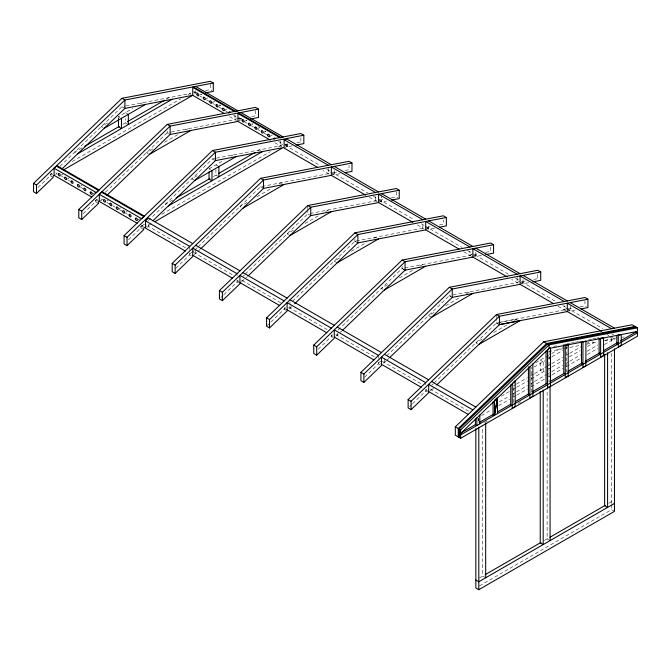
<?xml version="1.0" encoding="UTF-8"?>
<svg xmlns="http://www.w3.org/2000/svg" width="671" height="671" viewBox="0 0 671 671"><rect width="100%" height="100%" fill="white"/><g stroke="black" fill="none" stroke-linecap="round" stroke-linejoin="round"><path stroke-width="0.5" stroke-dasharray="3.35 2.52" d="M513.701 402.592L513.701 385.146M531.373 392.334L531.373 367.272M37.903 187.57L50.224 175.71L50.224 174.192L52.665 172.782M60.063 166.232L121.946 106.697L125.024 106.102M83.154 213.638L95.475 201.778L95.475 200.26L97.916 198.851M105.448 192.191L167.196 132.766L170.275 132.179M128.438 239.782L140.759 227.922L140.759 226.412L143.955 224.567M148.392 220.583L212.481 158.91L215.567 158.322M175.852 268.215L189.776 254.821L189.776 250.568M192.778 251.927L194.288 250.476M195.043 249.755L197.299 247.582M198.054 246.853L260.558 186.706L328.329 173.663L331.34 171.935L367.691 192.921M194.229 254.494L197.232 252.179M197.987 251.457L200.252 249.285M220.902 297.538L223.099 295.425M223.829 294.72L237.014 282.03L237.014 280.872L240.025 279.136M243.036 276.242L244.538 274.791M245.292 274.062L307.796 213.923L307.796 209.729M241.468 281.711L247.49 276.494M267.301 325.519L270.228 322.701M270.967 321.996L284.152 309.306L284.152 308.148L287.154 306.412M292.43 301.338L354.934 241.199L422.705 228.157L425.708 226.421L462.067 247.406M290.107 308.115L291.608 306.664M318.146 349.239L331.34 336.548L331.34 335.391L334.343 333.655M338.109 330.031L402.114 268.442L402.114 266.345M335.785 336.23L341.807 331.013M364.605 377.186L378.519 363.791L378.519 359.539M386.798 355.823L449.302 295.685L451.516 296.959M385.984 361.149L382.973 363.472M386.739 360.428L388.995 358.255M409.595 406.542L411.793 404.428M412.522 403.724L425.708 391.034L425.708 389.876L428.71 388.14M431.73 385.246L433.231 383.795M433.986 383.074L496.49 322.927L564.269 309.885L567.272 308.148L602.734 328.605M431.663 389.843L436.184 385.498M107.578 122.927L101.296 126.559L104.248 128.262M118.499 118.666L118.499 116.628L132.715 108.425M140.793 103.753L142.588 102.722M82.063 147.863L74.808 152.049L76.284 152.896M122.801 124.336L126.475 122.214M166.358 99.191L169.075 97.622M72.242 161.476L180.684 98.872M187.914 94.695L191.227 92.783M55.584 174.494L57.119 173.613L55.643 172.766M60.86 175.357L63.074 174.074M200.21 94.888L201.686 94.041A1.392 0.805 60 0 1 200.839 94.116M67.628 178.821L69.465 177.765M204.764 99.635L208.077 97.731A1.392 0.805 60 0 1 206.735 97.37M211.893 102.898L214.468 101.413A1.392 0.805 60 0 1 213.126 101.061M80.411 186.202L81.887 185.355M218.645 106.387L220.86 105.104M152.837 149.004L146.555 152.636L149.499 154.338M164.504 142.269L178.863 133.982M186.043 129.83L187.838 128.798M224.299 110.497L227.243 108.794A1.392 0.805 60 0 1 225.901 108.434M92.808 193.802L95.022 192.527M171.13 132.011L234.976 119.723L237.945 118.012L233.449 115.412M99.333 201.459L102.369 199.69L102.286 196.771M237.92 121.426L240.931 119.698L237.979 117.987L240.931 119.698M106.815 201.032L108.291 200.184M244.697 121.426L246.903 120.143A1.392 0.805 60 0 1 245.561 119.782M249.989 125.745L252.933 124.043M118.859 208.84L120.713 207.767M257.11 129.008L259.685 127.524A1.392 0.805 60 0 1 258.838 127.599M125.628 212.313L127.104 211.457M263.862 132.489L266.077 131.214M197.224 175.668L191.839 178.78L194.783 180.482M208.891 168.933L224.148 160.126M231.327 155.974L233.122 154.942M269.516 136.607L272.468 134.905A1.392 0.805 60 0 1 271.612 134.98M138.033 219.903L140.239 218.629M172.598 200.075L165.351 204.269L166.827 205.116M213.344 176.557L217.01 174.435M257.798 150.891L259.61 149.843L261.086 150.698M141.606 225.859L144.533 224.173M216.414 158.155L280.26 145.867L283.162 144.122L278.666 141.522M161.879 214.217L270.321 151.612M278.448 146.915L282.516 144.567M151.269 223.745L147.654 225.833L145.439 224.559M292.053 145.867L287.154 146.815L287.154 145.297L286.215 145.842L284.001 144.559M284.865 147.679L287.079 146.404L319.581 165.167M147.024 227.268L148.484 226.421L186.404 248.312M247.037 202.457L239.857 206.609L242.801 208.312M256.909 196.762L271.269 188.467M279.346 183.804L281.141 182.764L282.617 183.619M192.728 251.96L189.776 253.663L191.252 254.51M334.284 173.638L331.281 175.366L322.952 170.518M293.378 230.187L287.096 233.818L290.048 235.521M305.045 223.451L318.515 215.676M325.695 211.533L328.387 209.981M310.748 215.626L307.746 213.948L375.575 200.881L378.578 199.144L414.041 219.602M378.519 202.583L381.539 200.839M339.618 257.983L334.233 261.094L337.178 262.797M351.285 251.248L366.542 242.432M373.722 238.289L375.517 237.257L376.993 238.104M428.66 228.123L425.657 229.859L422.705 228.157M387.704 284.705L381.413 288.337L384.366 290.04M399.371 277.97L412.833 270.195M420.012 266.051L422.705 264.5M471.411 254.519L469.952 255.366L402.063 268.467L405.007 270.17M473.592 256.666L475.848 255.366M433.986 312.468L428.601 315.58L431.554 317.282M445.653 305.733L459.123 297.958M466.303 293.814L469.893 291.742L471.369 292.59M381.531 360.897L378.519 362.634L381.472 364.336M519.337 281.334L517.081 282.642L449.251 295.71L452.195 297.412M523.036 282.608L520.025 284.345L511.721 279.48M482.072 339.19L475.789 342.822L478.742 344.525M493.739 332.455L507.209 324.68M514.389 320.537L517.081 318.985L496.431 322.952L499.383 324.655M566.517 308.576L564.319 309.851L564.319 305.674M430.161 390.715L431.612 389.876M567.213 311.587L570.233 309.843M535.601 362.776L547.268 356.041M548.165 355.521L550.857 353.969M551.755 353.449L562.524 347.234M534.066 367.071L544.911 360.813M548.425 358.784L551.117 357.224M552.015 356.712L562.784 350.488M512.862 386.102L515.58 384.533M516.485 384.005L527.364 377.731M530.987 375.634L533.705 374.066M534.619 373.546L547.301 366.215M548.207 365.695L550.933 364.127M551.839 363.598L562.709 357.324M566.341 355.227L569.058 353.659M569.964 353.131L580.843 346.857M587.184 343.191L588.995 342.143M501.312 396.175L509.465 391.47M513.089 389.373L515.814 387.804M516.72 387.284L527.591 381.002M531.222 378.905L544.911 371.004M548.35 369.016L551.159 367.398M552.065 366.869L562.944 360.595M569.285 356.93L580.163 350.648M587.419 346.462L593.76 342.797L590.807 341.094M499.358 401.845L509.339 396.083M512.929 394.011L515.663 392.426M516.544 391.923L527.414 385.649M531.013 383.569L533.739 381.992M534.636 381.48L547.293 374.166M548.199 373.646L550.916 372.078M551.814 371.558L562.675 365.292M566.274 363.212L569 361.635M569.889 361.124L580.759 354.85M587.058 351.21L597.945 344.928M605.133 340.776L611.507 337.094M481.51 415.55L491.507 409.788M498.696 405.636L509.549 399.371M513.164 397.282L515.907 395.697M516.779 395.185L527.649 388.912M531.256 386.832L544.818 379.006M548.433 376.917L551.151 375.349M552.048 374.829L562.91 368.555M566.509 366.483L580.088 358.641M587.293 354.481L598.18 348.199M604.462 344.567L617.412 337.094M484.571 422.772L487.289 421.203M518.113 403.405L520.839 401.837M479.463 577.957L484.89 574.821M544.542 540.381L548.199 538.268M608.798 503.284L611.507 501.723L614.46 503.426M479.463 585.9L611.507 509.666L614.46 511.369M125.88 105.934L189.717 93.655L191.193 94.502M197.584 92.137L193.667 92.892L195.135 93.747M205.435 90.627L210.342 89.688L211.81 90.535M241.828 118.406L238.884 118.968L240.361 119.824M251.642 116.519L255.567 115.764L257.035 116.611M288.127 144.357L284.202 145.112L287.154 146.815M296.951 142.655L300.876 141.9L302.353 142.755M333.302 172.707L337.236 171.952M345.095 170.442L349.029 169.679L349.029 165.494M331.34 173.084L334.284 174.787L340.18 173.655M379.56 200.109L384.475 199.161M391.361 197.836L396.276 196.897L397.744 197.744M378.578 200.302L381.531 202.005L386.446 201.057M426.697 227.385L431.612 226.437M439.471 224.928L443.405 224.173L443.405 219.979M434.556 228.14L428.66 229.281L428.66 225.028M473.885 254.628L477.811 253.873M485.678 252.355L490.593 251.415L490.593 246.182M472.896 254.821L475.848 256.523L481.744 255.383M522.046 281.677L525.98 280.923M533.848 279.413L537.781 278.658L539.249 279.505M520.084 282.063L523.036 283.766L528.933 282.625M568.253 309.113L573.168 308.165M580.054 306.84L584.969 305.901L586.437 306.748M567.272 309.306L570.224 311.009L575.139 310.061M553.734 346.412L556.813 345.817M562.977 344.634L566.064 344.038M567.096 343.837L570.174 343.25M571.206 343.049L574.284 342.453M575.315 342.26L578.402 341.665M579.425 341.464L581.48 341.069M588.677 339.685L591.763 339.098M592.787 338.897L595.873 338.301M596.896 338.109L598.96 337.714M548.593 351.495L563.061 348.71M564.085 348.509L580.516 345.347M586.68 344.164L597.97 341.992M604.571 340.717L614.401 338.83M622.311 337.303L624.273 336.926M193.659 91.373L195.135 92.229M284.94 144.022L287.154 145.297M421.245 223.779L423.971 225.33M193.466 92.346L195.672 93.621M200.168 96.205L201.971 97.245M206.467 99.836L209.167 101.396M212.766 103.477L214.561 104.508M219.056 107.108L221.757 108.668M225.355 110.74L227.15 111.78M244.487 121.795L247.188 123.347M251.684 125.947L253.487 126.987M257.983 129.578L259.778 130.619M264.282 133.219L266.974 134.77M326.785 169.344L330.409 171.424M373.093 196.058L377.622 198.65M467.461 250.543L471.092 252.615M508.35 274.129L472.896 253.663L469.893 255.399L469.952 251.189M515.554 278.306L519.178 280.386M521.56 281.753L556.435 301.891M562.743 305.548L566.366 307.628M611.751 333.831L613.571 334.863M425.708 227.578L427.922 228.853M417.412 224.953L422.831 228.081L422.831 222.856M229.599 116.603L236.452 120.579M274.816 142.705L281.736 146.723M369.251 197.232L377.79 202.156M463.627 251.717L472.107 256.674M558.004 306.202L566.475 311.159M607.012 334.477L608.815 335.517M612.195 337.555L614.46 338.796L614.46 341.774M565.796 347.05L567.272 347.897M124.89 108.4L121.946 106.697L121.946 104.601M168.673 133.621L167.196 132.766L167.196 130.677M215.433 160.621L212.481 158.91L212.481 156.821M354.934 241.199L357.878 242.902L354.875 241.225L354.934 239.102M402.114 268.442L405.066 270.145M499.442 324.63L496.49 322.927L496.49 318.733M125.385 112.653L128.337 114.355M218.872 166.576L215.919 164.873L215.919 166.911M548.593 356.98L550.069 357.828M118.499 116.628L119.975 117.475M209.042 168.849L210.518 169.696M128.337 124.554L125.385 122.852L125.385 118.767M218.872 176.767L215.919 175.064L215.919 167.935M241.493 279.992L242.969 280.839M61.556 176.247L63.359 177.278M67.855 179.878L69.65 180.918M80.445 187.15L83.145 188.702M100.893 198.834L102.369 199.69M106.781 202.348L109.474 203.909M113.072 205.989L114.875 207.02M119.371 209.62L122.072 211.18M125.662 213.252L127.465 214.292M193.516 252.355L232.745 275.001M280.78 302.797L242.86 280.906L242.86 278.817M288.631 307.268L328.865 330.56M335.819 334.51L375.156 357.282M382.26 361.325L422.327 384.533M430.186 388.995L468.626 411.248M51.164 173.646L52.64 174.494M96.414 199.723L99.367 201.426M141.698 225.867L143.913 227.142M237.014 280.872L239.966 282.575M284.152 308.148L287.096 309.851L290.048 308.148L290.048 301.883M331.34 335.391L332.808 336.246M425.708 389.876L428.66 391.579M50.224 174.192L51.701 175.039M95.475 200.26L96.951 201.115M140.759 226.412L142.235 227.259M237.014 282.03L238.49 282.877M189.776 254.821L191.252 255.668M284.152 309.306L285.628 310.153M331.34 336.548L332.808 337.396M378.519 363.791L379.996 364.638M425.708 391.034L427.184 391.881M95.475 201.778L98.427 203.481M140.759 227.922L143.711 229.625M50.224 175.71L52.439 176.985M550.069 540.6L547.117 538.897L547.117 389.524M485.678 577.773L482.726 576.07L482.726 426.731M238.884 117.484L241.837 119.186M611.507 338.083L611.507 344.047M611.507 353.399L611.507 503.703M611.507 504.701L611.507 509.666M584.969 300.667L584.969 305.901M570.233 305.716L570.224 311.009M566.735 345.884L566.735 371.927M549.021 350.396L549.021 382.202M537.781 274.464L537.781 278.658M523.036 279.513L523.036 283.766M517.131 277.383L517.131 282.608M496.49 314.548L496.49 317.693M478.792 418.117L478.792 421.094M478.339 418.243L478.339 421.078M475.848 252.271L475.848 256.523M425.699 382.663L425.699 384.726M396.276 191.663L396.276 196.897M384.408 358.465L384.408 362.642M381.539 194.649L381.531 202.005M378.519 355.412L378.519 358.507M375.575 196.695L375.575 200.881M337.236 333.302L337.236 335.391M334.284 170.543L334.284 174.787M328.362 168.421L328.362 173.646M307.796 205.544L307.796 208.689M300.876 137.714L300.876 141.9M287.079 143.309L287.079 146.404M280.218 140.86L280.218 145.825M255.567 110.53L255.567 115.764M237.014 273.651L237.014 275.714M234.993 114.749L234.993 119.715M210.342 84.445L210.342 89.688M195.672 90.543L195.672 92.581M195.731 249.453L195.731 253.63M189.776 246.442L189.776 249.537M148.484 224.332L148.484 226.421M220.499 105.313A1.392 0.805 60 0 1 219.518 104.743M252.447 123.909A1.392 0.805 60 0 1 251.952 123.472M265.716 131.424A1.392 0.805 60 0 1 264.735 130.853M258.343 127.163A1.392 0.805 60 0 1 257.983 126.542M263.502 188.408L260.558 186.706L263.451 188.442M543.191 361.803L540.239 360.101L540.239 370.3L543.191 372.002L543.191 361.803"/><path stroke-width="1.01" d="M213.286 83.011L210.342 81.308L121.946 98.318L33.55 183.376L33.55 191.755L36.502 193.458L36.502 185.079L124.89 100.021L213.286 83.011L213.286 91.39L205.443 92.9M303.829 135.232L300.876 133.529L212.481 150.539L124.085 235.596L124.085 243.967L127.037 245.67L127.037 237.299L215.433 152.242L303.829 135.232L303.829 143.602L295.978 145.112M459.199 432.636L460.667 433.483L549.037 348.45L637.433 331.44L637.433 327.851L635.965 327.003L547.561 344.005L459.199 429.046L459.19 437.433L459.19 434.028L475.504 424.6M510.748 405.334L510.748 384.894M528.429 395.085L528.429 366.97M546.068 383.904L546.068 351.084M563.783 373.621L563.783 345.414M581.463 364.496L581.463 341.9M599.144 354.347L599.144 338.377M616.825 344.156L616.825 335.257M494.544 415.315L497.471 397.802L494.544 415.315L494.544 400.461L497.496 397.626L497.496 413.613M549.004 348.324L550.497 348.039L550.497 386.127L547.544 387.83L547.544 349.725M36.502 193.458L53.177 177.412L53.177 175.894L54.116 175.349L54.116 168.195L57.06 165.703L99.333 190.103M62.277 168.647L124.89 108.4L192.745 95.299L224.206 113.483M99.367 201.426L98.427 201.963L98.427 203.481L81.753 219.526L78.801 217.823L78.801 209.453L167.196 124.395L255.567 107.385L258.511 109.088L258.511 117.467L250.66 118.977M81.753 219.526L81.753 211.155L170.149 126.098L258.511 109.088M106.89 195.345L170.149 134.468L237.92 121.426M185.28 251.046L145.54 228.123L145.54 220.902L148.484 218.067L192.728 243.607M127.037 245.67L143.711 229.625L143.711 228.115L146.152 226.697M152.812 220.868L215.433 160.621L283.204 147.57L154.884 221.656M237.014 273.651L192.778 248.111L192.728 256.523L175.139 273.441L172.195 271.738L172.195 263.359L260.558 178.335L349.029 161.308L351.981 163.011L351.981 171.382L345.104 172.707M175.139 273.441L175.139 265.062L263.502 180.038L351.981 163.011M200.998 248.555L263.502 188.408L331.281 175.366M284.152 300.927L239.916 275.387L239.966 283.732L222.386 300.65L219.434 298.947L219.434 290.568L307.796 205.544L396.276 188.517L399.22 190.22L399.22 198.599L391.361 200.109M222.386 300.65L222.386 292.271L310.748 207.247L399.22 190.22M248.245 275.764L310.748 215.626L310.748 207.247L307.796 205.544M331.34 328.169L287.104 302.629L287.096 311.009L269.516 327.926L266.572 326.223L266.572 317.844L354.934 232.82L443.405 215.794L446.358 217.496L446.358 225.875L439.471 227.192M269.516 327.926L269.516 319.547L357.878 234.523L446.358 217.496M294.619 303.77L357.878 242.902L425.657 229.859L459.115 249.109M378.519 355.412L334.284 329.872L334.284 338.251L316.704 355.169L313.751 353.466L313.751 345.087L402.114 260.063L490.593 243.036L493.546 244.739L493.546 253.118L485.678 254.628M316.704 355.169L316.704 346.79L405.066 261.765L493.546 244.739M342.562 330.283L405.066 270.145L405.066 261.765L402.114 260.063M425.699 382.663L381.455 357.123L381.472 365.494L363.892 382.411L360.939 380.709L360.939 372.33L449.302 287.305L537.781 270.279L540.725 271.981L540.725 280.361L532.866 281.87M363.892 382.411L363.892 374.032L452.254 289.008L540.725 271.981M389.75 357.526L452.254 297.387L452.254 289.008L449.302 287.305M472.896 409.897L428.66 384.366L428.66 392.736L411.08 409.654L408.127 407.951L408.127 399.572L496.49 314.548L584.969 297.521L587.913 299.224L587.913 307.603L581.036 308.928M411.08 409.654L411.08 401.275L499.442 316.251L587.913 299.224M436.938 384.777L499.442 324.63L567.213 311.587M620.566 340.851L635.974 331.96L637.45 332.808L637.45 336.213L460.658 438.28L455.315 435.194L455.315 426.823L543.678 341.791L632.107 324.772L635.974 327.012L547.553 344.03L543.678 341.791M455.315 426.823L459.19 429.054L460.667 433.483L460.658 429.91L549.037 344.86L637.433 327.851M549.012 348.475L547.544 349.885M494.544 400.621L497.471 397.802M99.333 194.305L102.286 191.805L144.55 216.213L141.606 218.704L99.333 194.305L99.333 201.459L137.11 223.267M192.778 255.332L232.518 278.255M239.933 282.6L279.648 305.531M287.121 309.843L326.836 332.774M334.301 337.085L374.024 360.017M381.472 364.336L421.195 387.268M428.66 391.579L468.4 414.502M104.248 128.262L145.54 104.424M84.781 146.286L119.228 126.408M127.381 121.694L164.546 100.239M77.761 153.751L172.028 99.325M192.728 87.364L195.672 86.45L237.945 110.858L234.993 111.772L192.728 87.364L192.728 95.307L63.443 169.964M149.499 154.338L190.79 130.501M237.945 113.474L240.897 112.56L283.162 136.968L280.218 137.874L237.945 113.474L237.945 121.417L270.321 140.113M194.783 180.482L236.075 156.645M176.23 197.987L209.763 178.62M218.83 173.395L255.081 152.46M168.295 205.972L262.562 151.545M242.801 208.312L284.093 184.466M290.048 235.521L331.331 211.684M337.178 262.797L378.469 238.96M384.366 290.04L425.657 266.202M431.554 317.282L472.837 293.445M478.742 344.525L520.025 320.688L499.383 324.655M479.136 422.512L493.638 414.133M497.261 412.044L510.866 404.194M515.395 401.568L529 393.718M532.623 391.629L547.125 383.25M549.851 381.682L564.353 373.311M567.976 371.214L582.487 362.835M585.204 361.266L599.715 352.896M603.338 350.799L617.84 342.428M459.19 434.028L460.658 434.875L637.45 332.808M485.796 574.301L540.969 542.445M550.01 537.228L605.183 505.372M614.46 503.426L478.8 581.749L475.848 580.046M475.848 428.618L475.848 587.989L478.8 589.692L614.46 511.369L614.46 348.828M317.534 167.389L284.127 148.106L284.127 139.753L287.079 139.182L331.315 164.722M310.69 215.651L378.519 202.583M405.007 270.17L472.845 257.102M452.195 297.412L520.025 284.345M635.051 326.475L546.63 343.493L458.268 428.526L458.268 436.896M381.539 193.617L425.775 219.157M334.284 166.416L378.519 191.956M428.66 220.902L472.896 246.442M475.848 248.144L520.084 273.684M523.036 275.387L567.272 300.927M570.233 302.621L614.468 328.161M193.441 86.953L235.706 111.361M238.658 113.064L280.931 137.463M284.127 139.753L328.362 165.292M375.575 192.518L331.34 166.978L331.34 175.341L365.645 195.144M422.831 219.727L378.595 194.187L378.595 202.541L412.9 222.344M469.952 247.012L425.708 221.472L425.708 229.826M517.131 274.254L472.896 248.715L472.896 257.068L507.201 276.871M564.319 301.497L520.084 275.957L520.084 284.311L553.483 303.594M611.524 328.731L567.289 303.191L567.289 311.545L601.593 331.348M167.196 124.395L170.149 126.098L170.149 134.468M212.481 150.539L215.433 152.242L215.433 160.621M547.561 344.005L549.037 344.86L549.037 348.316M121.946 98.318L124.89 100.021L124.89 108.4M260.558 178.335L263.502 180.038L263.502 188.408M354.934 232.82L357.878 234.523L357.878 242.902M496.49 314.548L499.442 316.251L499.442 324.63M195.731 245.276L239.966 270.816M242.86 272.552L287.096 298.092M290.048 299.794L334.284 325.334M337.236 327.037L381.472 352.577M431.612 381.522L475.848 407.062M384.408 354.288L428.643 379.828M56.347 166.114L98.62 190.514L96.381 192.602L54.116 168.195M101.573 192.216L143.837 216.624M145.54 220.902L189.776 246.442M54.116 175.349L91.885 197.157M78.801 209.453L81.753 211.155M124.085 235.596L127.037 237.299M172.195 263.359L175.139 265.062M219.434 290.568L222.386 292.271M266.572 317.844L269.516 319.547M313.751 345.087L316.704 346.79M360.939 372.33L363.892 374.032M408.127 399.572L411.08 401.275M33.55 183.376L36.502 185.079M459.199 429.046L460.658 429.91M607.582 352.803L607.582 507.393L604.63 505.691L604.63 354.238M550.069 386.01L550.069 540.6M543.191 389.977L543.191 544.567L540.239 542.864L540.239 391.411M532.849 363.942L532.849 396.318L529.905 398.02L529.905 366.785M493.068 401.862L493.068 415.483M485.678 423.208L485.678 577.773M479.815 415.064L479.815 423.82M478.8 427.184L478.8 589.692M476.863 417.899L476.863 425.523L475.395 424.668L475.395 418.956M460.658 434.875L460.658 438.28M218.872 166.576L218.872 176.767M211.994 170.551L211.994 180.742L209.042 179.04L209.042 171.902M128.337 114.355L128.337 124.554M121.451 118.331L121.451 128.522L118.499 126.819L118.499 118.666M228.987 113.206A1.392 0.805 60 0 1 229.138 111.923A1.392 0.805 60 0 1 230.329 112.426M274.204 139.308A1.392 0.805 60 0 1 274.364 138.033A1.392 0.805 60 0 1 275.546 138.536M585.892 341.162L585.892 365.695L582.94 367.398L582.94 341.724L585.892 341.162M600.62 338.226L600.62 357.19L603.565 355.487L603.565 337.664L600.62 338.226M618.293 335.114L618.293 346.982L621.245 345.28L621.245 334.561L618.293 335.114M515.169 380.86L512.225 383.703L512.225 408.228L515.169 406.525L515.169 380.86M568.211 375.903L565.259 377.605L565.259 345.221L568.211 344.651L568.211 375.903M90.241 192.602A1.392 0.805 60 0 0 91.717 194.431A1.392 0.805 60 0 0 91.717 192.468A1.392 0.805 60 0 0 90.241 192.602M64.684 177.84A1.392 0.805 60 0 0 66.152 179.677A1.392 0.805 60 0 0 66.152 177.714A1.392 0.805 60 0 0 64.684 177.84M83.85 188.912A1.392 0.805 60 0 0 85.326 190.74A1.392 0.805 60 0 0 85.326 188.777A1.392 0.805 60 0 0 83.85 188.912M71.067 181.531A1.392 0.805 60 0 0 72.543 183.368A1.392 0.805 60 0 0 72.543 181.396A1.392 0.805 60 0 0 71.067 181.531M58.293 174.15A1.392 0.805 60 0 0 59.761 175.987A1.392 0.805 60 0 0 59.761 174.024A1.392 0.805 60 0 0 58.293 174.15M77.459 185.221A1.392 0.805 60 0 0 78.935 187.058A1.392 0.805 60 0 0 78.935 185.087A1.392 0.805 60 0 0 77.459 185.221M135.458 218.704A1.392 0.805 60 0 0 136.934 220.541A1.392 0.805 60 0 0 136.934 218.578A1.392 0.805 60 0 0 135.458 218.704M109.901 203.95A1.392 0.805 60 0 0 111.378 205.787A1.392 0.805 60 0 0 111.378 203.816A1.392 0.805 60 0 0 109.901 203.95M129.067 215.014A1.392 0.805 60 0 0 130.543 216.85A1.392 0.805 60 0 0 130.543 214.888A1.392 0.805 60 0 0 129.067 215.014M116.293 207.641A1.392 0.805 60 0 0 117.761 209.469A1.392 0.805 60 0 0 117.761 207.507A1.392 0.805 60 0 0 116.293 207.641M103.51 200.26A1.392 0.805 60 0 0 104.986 202.097A1.392 0.805 60 0 0 104.986 200.126A1.392 0.805 60 0 0 103.51 200.26M122.676 211.331A1.392 0.805 60 0 0 124.152 213.16A1.392 0.805 60 0 0 124.152 211.197A1.392 0.805 60 0 0 122.676 211.331M209.679 101.489A1.392 0.805 60 0 0 211.155 103.326A1.392 0.805 60 0 0 211.155 101.363A1.392 0.805 60 0 0 209.679 101.489M216.07 105.179A1.392 0.805 60 0 0 217.547 107.016A1.392 0.805 60 0 0 217.547 105.053A1.392 0.805 60 0 0 216.07 105.179M196.905 94.116A1.392 0.805 60 0 0 198.381 95.945A1.392 0.805 60 0 0 198.381 93.982A1.392 0.805 60 0 0 196.905 94.116M222.462 108.87A1.392 0.805 60 0 0 223.938 110.707A1.392 0.805 60 0 0 223.938 108.736A1.392 0.805 60 0 0 222.462 108.87M203.296 97.807A1.392 0.805 60 0 0 204.764 99.635A1.392 0.805 60 0 0 204.764 97.672A1.392 0.805 60 0 0 203.296 97.807M254.905 127.599A1.392 0.805 60 0 0 256.381 129.436A1.392 0.805 60 0 0 256.381 127.465A1.392 0.805 60 0 0 254.905 127.599M261.296 131.29A1.392 0.805 60 0 0 262.764 133.126A1.392 0.805 60 0 0 262.764 131.155A1.392 0.805 60 0 0 261.296 131.29M242.122 120.218A1.392 0.805 60 0 0 243.598 122.055A1.392 0.805 60 0 0 243.598 120.092A1.392 0.805 60 0 0 242.122 120.218M267.679 134.98A1.392 0.805 60 0 0 269.155 136.817A1.392 0.805 60 0 0 269.155 134.846A1.392 0.805 60 0 0 267.679 134.98M248.513 123.909A1.392 0.805 60 0 0 249.989 125.745A1.392 0.805 60 0 0 249.989 123.783A1.392 0.805 60 0 0 248.513 123.909"/></g></svg>
